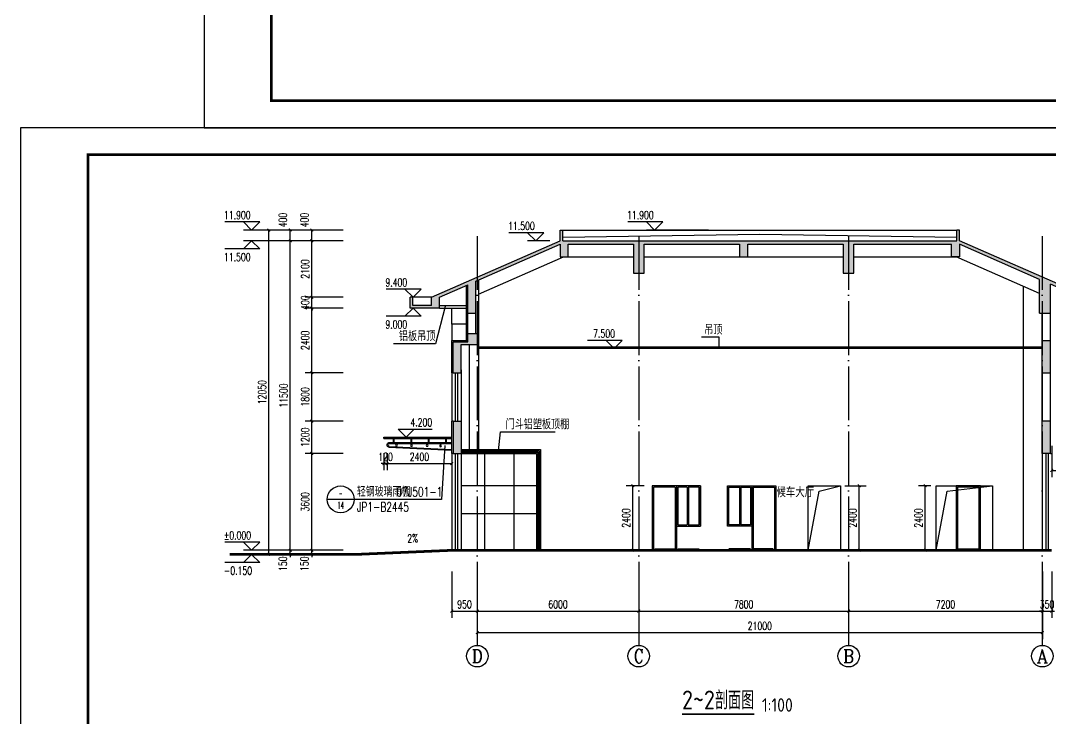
# Model space of a CAD drawing. Extents: x 63793 to 231107, y 20849 to 337643.
# Drawn here: x 124837 to 163110, y 102295 to 128221 of the extents above; entities that cross this region are included whole.
import ezdxf
from ezdxf.enums import TextEntityAlignment as Align

# ---------------------------------------------------------------- set-up
doc = ezdxf.new("R2010")
doc.units = 0
doc.header["$LTSCALE"] = 1000
doc.header["$MEASUREMENT"] = 0
doc.linetypes.add('DASH', pattern=[0.35, 0.25, -0.1])
doc.linetypes.add('DOTE', pattern=[2.42, 2, -0.2, 0.02, -0.2])
for name, color, linetype in [('A-ELEV-玻璃幕墙', 142, 'Continuous'), ('AXIS', 3, 'Continuous'), ('AXIS_TEXT', 7, 'Continuous'), ('DIM_ELEV', 3, 'Continuous'), ('DIM_IDEN', 3, 'Continuous'), ('DIM_LEAD', 3, 'Continuous'), ('DIM_SYMB', 3, 'Continuous'), ('DOTE', 1, 'DOTE'), ('PUB_DIM', 3, 'Continuous'), ('PUB_TEXT', 7, 'Continuous'), ('PUB_TITLE', 4, 'Continuous'), ('SURFACE', 6, 'Continuous'), ('WALL', 2, 'Continuous'), ('填充', 8, 'Continuous'), ('新块$0$WINDOW', 4, 'Continuous')]:
    doc.layers.add(name, color=color, linetype=linetype)
doc.styles.add('_HZTXT', font='txt.shx', dxfattribs={"width": 0.7, "bigfont": 'HZTXT.shx'})
doc.styles.add('_TCH_AXIS', font='COMPLEX', dxfattribs={"bigfont": 'GBCBIG'})
doc.styles.add('_TCH_DIM', font='SIMPLEX', dxfattribs={"bigfont": 'GBCBIG'})
doc.styles.add('_TCH_DIM_T3', font='SIMPLEX', dxfattribs={"width": 0.705882, "bigfont": 'GBCBIG'})
doc.styles.add('COMPLEX', font='COMPLEX')
doc.styles.get("Standard").update_dxf_attribs({"font": 'gbenor.shx', "bigfont": 'gbcbig.shx'})
doc.dimstyles.new('_TCH_ARCH&&100', dxfattribs={"dimtxt": 297.5, "dimasz": 100, "dimexe": 250, "dimexo": 300, "dimgap": 100, "dimtad": 1, "dimdec": 0, "dimzin": 0, "dimdsep": 46, "dimtxsty": '_TCH_DIM_T3', "dimblk": 'ARCHTICK', "dimcen": 0.09, "dimclrt": 7, "dimazin": 2, "dimtfac": 1, "dimtdec": 0, "dimtix": 1, "dimtmove": 2, "dimatfit": 3, "dimfxl": 0, "dimtolj": 1, "dimtzin": 0, "dimarcsym": 0})

# ---------------------------------------------------------------- blocks, each defined once
blk = doc.blocks.new('ddd')
at = {"layer": 'A-ELEV-玻璃幕墙'}
for p, q in [((219058, -84048), (216538, -84048)), ((219058, -84098), (216538, -84098)), ((216728, -84248), (216728, -84098)), ((216758, -84248), (216758, -84098)), ((217370, -84248), (217370, -84098)), ((217400, -84248), (217400, -84098)), ((218016, -84248), (218016, -84098)), ((218046, -84248), (218046, -84098)), ((218675, -84248), (218675, -84098)), ((218705, -84248), (218705, -84098)), ((219058, -84098), (219058, -84048)), ((218872, -84248), (216538, -84248)), ((218872, -84278), (216538, -84278)), ((218871, -84389), (216538, -84500)), ((218872, -84419), (216538, -84530))]:
    blk.add_line(p, q, dxfattribs=at)
for centre in [(216949, -84365), (217450, -84350), (218034, -84350), (218588, -84341)]:
    blk.add_circle(centre, 35, dxfattribs=at)
for radius in [58.4, 88.4]:
    blk.add_arc((218850, -84334), radius, 284.4298, 75.5702, dxfattribs=at)
blk = doc.blocks.new('_ArchTick')
at = {"color": 0, "linetype": 'ByBlock', "const_width": 0.4}
blk.add_lwpolyline([(-0.5, -0.5), (0.5, 0.5)], dxfattribs=at)
blk = doc.blocks.new('*D287')
at = {"layer": 'Defpoints', "color": 0, "transparency": 16777216}
for p in [(158456, 110940), (158965, 110940), (158965, 108540)]:
    blk.add_point(p, dxfattribs=at)
at = {"layer": 'PUB_DIM', "color": 0, "lineweight": -2, "transparency": 16777216}
for p, q in [((158665, 110940), (158206, 110940)), ((158456, 108540), (158456, 110940)), ((158665, 108540), (158206, 108540))]:
    blk.add_line(p, q, dxfattribs=at)
at = {"layer": 'PUB_DIM', "color": 0, "lineweight": -2, "transparency": 16777216, "xscale": 100, "yscale": 100, "zscale": 100}
for p, rotation in [((158456, 110940), 90), ((158456, 108540), 270)]:
    blk.add_blockref('_ArchTick', p, dxfattribs=dict(at, rotation=rotation))
at = {"layer": 'PUB_DIM', "color": 7, "transparency": 16777216, "insert": (158208, 109740), "char_height": 297.5, "attachment_point": 5, "rotation": 90, "style": '_TCH_DIM_T3'}
blk.add_mtext('\\A1;2400', dxfattribs=at)
blk = doc.blocks.new('*D288')
at = {"layer": 'Defpoints', "color": 0, "transparency": 16777216}
for p in [(155176, 110940), (156007, 110940), (155176, 108540)]:
    blk.add_point(p, dxfattribs=at)
at = {"layer": 'PUB_DIM', "color": 0, "lineweight": -2, "transparency": 16777216}
for p, q in [((155476, 110940), (156257, 110940)), ((156007, 108540), (156007, 110940)), ((155476, 108540), (156257, 108540))]:
    blk.add_line(p, q, dxfattribs=at)
at = {"layer": 'PUB_DIM', "color": 0, "lineweight": -2, "transparency": 16777216, "xscale": 100, "yscale": 100, "zscale": 100}
for p, rotation in [((156007, 110940), 90), ((156007, 108540), 270)]:
    blk.add_blockref('_ArchTick', p, dxfattribs=dict(at, rotation=rotation))
at = {"layer": 'PUB_DIM', "color": 7, "transparency": 16777216, "insert": (155758, 109740), "char_height": 297.5, "attachment_point": 5, "rotation": 90, "style": '_TCH_DIM_T3'}
blk.add_mtext('\\A1;2400', dxfattribs=at)
blk = doc.blocks.new('*D289')
at = {"layer": 'Defpoints', "color": 0, "transparency": 16777216}
for p in [(147591, 110940), (148310, 110940), (148310, 108540)]:
    blk.add_point(p, dxfattribs=at)
at = {"layer": 'PUB_DIM', "color": 0, "lineweight": -2, "transparency": 16777216}
for p, q in [((148010, 110940), (147341, 110940)), ((147591, 108540), (147591, 110940)), ((148010, 108540), (147341, 108540))]:
    blk.add_line(p, q, dxfattribs=at)
at = {"layer": 'PUB_DIM', "color": 0, "lineweight": -2, "transparency": 16777216, "xscale": 100, "yscale": 100, "zscale": 100}
for p, rotation in [((147591, 110940), 90), ((147591, 108540), 270)]:
    blk.add_blockref('_ArchTick', p, dxfattribs=dict(at, rotation=rotation))
at = {"layer": 'PUB_DIM', "color": 7, "transparency": 16777216, "insert": (147342, 109740), "char_height": 297.5, "attachment_point": 5, "rotation": 90, "style": '_TCH_DIM_T3'}
blk.add_mtext('\\A1;2400', dxfattribs=at)
blk = doc.blocks.new('*D603')
at = {"layer": 'Defpoints', "color": 0, "transparency": 16777216}
for p in [(138340, 112455), (138460, 112455), (138460, 111762)]:
    blk.add_point(p, dxfattribs=at)
at = {"layer": 'PUB_DIM', "color": 0, "lineweight": -2, "transparency": 16777216}
for p, q in [((138340, 112155), (138340, 111512)), ((138460, 112155), (138460, 111512)), ((138340, 111762), (138240, 111762)), ((138340, 111762), (138460, 111762)), ((138460, 111762), (138560, 111762))]:
    blk.add_line(p, q, dxfattribs=at)
at = {"layer": 'PUB_DIM', "color": 0, "lineweight": -2, "transparency": 16777216, "xscale": 100, "yscale": 100, "zscale": 100}
blk.add_blockref('_ArchTick', (138340, 111762), dxfattribs=at)
at = {"layer": 'PUB_DIM', "color": 0, "lineweight": -2, "transparency": 16777216, "xscale": 100, "yscale": 100, "zscale": 100, "rotation": 180}
blk.add_blockref('_ArchTick', (138460, 111762), dxfattribs=at)
at = {"layer": 'PUB_DIM', "color": 7, "transparency": 16777216, "insert": (138400, 112011), "char_height": 297.5, "attachment_point": 5, "style": '_TCH_DIM_T3'}
blk.add_mtext('\\A1;120', dxfattribs=at)
blk = doc.blocks.new('*D604')
at = {"layer": 'Defpoints', "color": 0, "transparency": 16777216}
for p in [(138460, 112455), (140860, 112455), (140860, 111762)]:
    blk.add_point(p, dxfattribs=at)
at = {"layer": 'PUB_DIM', "color": 0, "lineweight": -2, "transparency": 16777216}
for p, q in [((138460, 112155), (138460, 111512)), ((140860, 112155), (140860, 111512)), ((138460, 111762), (140860, 111762))]:
    blk.add_line(p, q, dxfattribs=at)
at = {"layer": 'PUB_DIM', "color": 0, "lineweight": -2, "transparency": 16777216, "xscale": 100, "yscale": 100, "zscale": 100, "rotation": 180}
blk.add_blockref('_ArchTick', (138460, 111762), dxfattribs=at)
at = {"layer": 'PUB_DIM', "color": 0, "lineweight": -2, "transparency": 16777216, "xscale": 100, "yscale": 100, "zscale": 100}
blk.add_blockref('_ArchTick', (140860, 111762), dxfattribs=at)
at = {"layer": 'PUB_DIM', "color": 7, "transparency": 16777216, "insert": (139660, 112011), "char_height": 297.5, "attachment_point": 5, "style": '_TCH_DIM_T3'}
blk.add_mtext('\\A1;2400', dxfattribs=at)
blk = doc.blocks.new('*D605')
at = {"layer": 'Defpoints', "color": 0, "transparency": 16777216}
for p in [(163160, 112720), (168560, 112720), (168560, 111509)]:
    blk.add_point(p, dxfattribs=at)
at = {"layer": 'PUB_DIM', "color": 0, "lineweight": -2, "transparency": 16777216}
for p, q in [((163160, 112420), (163160, 111259)), ((168560, 112420), (168560, 111259)), ((163160, 111509), (168560, 111509))]:
    blk.add_line(p, q, dxfattribs=at)
at = {"layer": 'PUB_DIM', "color": 0, "lineweight": -2, "transparency": 16777216, "xscale": 100, "yscale": 100, "zscale": 100, "rotation": 180}
blk.add_blockref('_ArchTick', (163160, 111509), dxfattribs=at)
at = {"layer": 'PUB_DIM', "color": 0, "lineweight": -2, "transparency": 16777216, "xscale": 100, "yscale": 100, "zscale": 100}
blk.add_blockref('_ArchTick', (168560, 111509), dxfattribs=at)
at = {"layer": 'PUB_DIM', "color": 7, "transparency": 16777216, "insert": (165860, 111758), "char_height": 297.5, "attachment_point": 5, "style": '_TCH_DIM_T3'}
blk.add_mtext('\\A1;5400', dxfattribs=at)
blk = doc.blocks.new('*D825')
at = {"layer": 'Defpoints', "color": 0, "transparency": 16777216}
for p in [(135660, 108540), (137131, 108540), (137131, 108390)]:
    blk.add_point(p, dxfattribs=at)
at = {"layer": 'PUB_DIM', "color": 0, "lineweight": -2, "transparency": 16777216}
for p, q in [((136831, 108540), (135410, 108540)), ((136831, 108390), (135410, 108390)), ((135660, 108540), (135660, 108640)), ((135660, 108390), (135660, 108540)), ((135660, 108390), (135660, 108290))]:
    blk.add_line(p, q, dxfattribs=at)
at = {"layer": 'PUB_DIM', "color": 0, "lineweight": -2, "transparency": 16777216, "xscale": 100, "yscale": 100, "zscale": 100}
for p, rotation in [((135660, 108540), 270), ((135660, 108390), 90)]:
    blk.add_blockref('_ArchTick', p, dxfattribs=dict(at, rotation=rotation))
at = {"layer": 'PUB_DIM', "color": 7, "transparency": 16777216, "insert": (135385, 108040), "char_height": 297.5, "attachment_point": 5, "rotation": 90, "style": '_TCH_DIM_T3'}
blk.add_mtext('\\A1;150', dxfattribs=at)
blk = doc.blocks.new('*D826')
at = {"layer": 'Defpoints', "color": 0, "transparency": 16777216}
for p in [(135660, 112140), (137131, 112140), (137131, 108540)]:
    blk.add_point(p, dxfattribs=at)
at = {"layer": 'PUB_DIM', "color": 0, "lineweight": -2, "transparency": 16777216}
for p, q in [((136831, 112140), (135410, 112140)), ((135660, 108540), (135660, 112140)), ((136831, 108540), (135410, 108540))]:
    blk.add_line(p, q, dxfattribs=at)
at = {"layer": 'PUB_DIM', "color": 0, "lineweight": -2, "transparency": 16777216, "xscale": 100, "yscale": 100, "zscale": 100}
for p, rotation in [((135660, 112140), 90), ((135660, 108540), 270)]:
    blk.add_blockref('_ArchTick', p, dxfattribs=dict(at, rotation=rotation))
at = {"layer": 'PUB_DIM', "color": 7, "transparency": 16777216, "insert": (135412, 110340), "char_height": 297.5, "attachment_point": 5, "rotation": 90, "style": '_TCH_DIM_T3'}
blk.add_mtext('\\A1;3600', dxfattribs=at)
blk = doc.blocks.new('*D827')
at = {"layer": 'Defpoints', "color": 0, "transparency": 16777216}
for p in [(135660, 113340), (137131, 113340), (137131, 112140)]:
    blk.add_point(p, dxfattribs=at)
at = {"layer": 'PUB_DIM', "color": 0, "lineweight": -2, "transparency": 16777216}
for p, q in [((136831, 113340), (135410, 113340)), ((135660, 112140), (135660, 113340)), ((136831, 112140), (135410, 112140))]:
    blk.add_line(p, q, dxfattribs=at)
at = {"layer": 'PUB_DIM', "color": 0, "lineweight": -2, "transparency": 16777216, "xscale": 100, "yscale": 100, "zscale": 100}
for p, rotation in [((135660, 113340), 90), ((135660, 112140), 270)]:
    blk.add_blockref('_ArchTick', p, dxfattribs=dict(at, rotation=rotation))
at = {"layer": 'PUB_DIM', "color": 7, "transparency": 16777216, "insert": (135412, 112740), "char_height": 297.5, "attachment_point": 5, "rotation": 90, "style": '_TCH_DIM_T3'}
blk.add_mtext('\\A1;1200', dxfattribs=at)
blk = doc.blocks.new('*D828')
at = {"layer": 'Defpoints', "color": 0, "transparency": 16777216}
for p in [(135660, 115140), (137131, 115140), (137131, 113340)]:
    blk.add_point(p, dxfattribs=at)
at = {"layer": 'PUB_DIM', "color": 0, "lineweight": -2, "transparency": 16777216}
for p, q in [((136831, 115140), (135410, 115140)), ((135660, 113340), (135660, 115140)), ((136831, 113340), (135410, 113340))]:
    blk.add_line(p, q, dxfattribs=at)
at = {"layer": 'PUB_DIM', "color": 0, "lineweight": -2, "transparency": 16777216, "xscale": 100, "yscale": 100, "zscale": 100}
for p, rotation in [((135660, 115140), 90), ((135660, 113340), 270)]:
    blk.add_blockref('_ArchTick', p, dxfattribs=dict(at, rotation=rotation))
at = {"layer": 'PUB_DIM', "color": 7, "transparency": 16777216, "insert": (135412, 114240), "char_height": 297.5, "attachment_point": 5, "rotation": 90, "style": '_TCH_DIM_T3'}
blk.add_mtext('\\A1;1800', dxfattribs=at)
blk = doc.blocks.new('*D829')
at = {"layer": 'Defpoints', "color": 0, "transparency": 16777216}
for p in [(135660, 117540), (137131, 117540), (137131, 115140)]:
    blk.add_point(p, dxfattribs=at)
at = {"layer": 'PUB_DIM', "color": 0, "lineweight": -2, "transparency": 16777216}
for p, q in [((136831, 117540), (135410, 117540)), ((135660, 115140), (135660, 117540)), ((136831, 115140), (135410, 115140))]:
    blk.add_line(p, q, dxfattribs=at)
at = {"layer": 'PUB_DIM', "color": 0, "lineweight": -2, "transparency": 16777216, "xscale": 100, "yscale": 100, "zscale": 100}
for p, rotation in [((135660, 117540), 90), ((135660, 115140), 270)]:
    blk.add_blockref('_ArchTick', p, dxfattribs=dict(at, rotation=rotation))
at = {"layer": 'PUB_DIM', "color": 7, "transparency": 16777216, "insert": (135412, 116340), "char_height": 297.5, "attachment_point": 5, "rotation": 90, "style": '_TCH_DIM_T3'}
blk.add_mtext('\\A1;2400', dxfattribs=at)
blk = doc.blocks.new('*D830')
at = {"layer": 'Defpoints', "color": 0, "transparency": 16777216}
for p in [(135660, 117940), (137131, 117940), (137131, 117540)]:
    blk.add_point(p, dxfattribs=at)
at = {"layer": 'PUB_DIM', "color": 0, "lineweight": -2, "transparency": 16777216}
for p, q in [((136831, 117940), (135410, 117940)), ((135660, 117940), (135660, 118040)), ((135660, 117540), (135660, 117940)), ((136831, 117540), (135410, 117540)), ((135660, 117540), (135660, 117440))]:
    blk.add_line(p, q, dxfattribs=at)
at = {"layer": 'PUB_DIM', "color": 0, "lineweight": -2, "transparency": 16777216, "xscale": 100, "yscale": 100, "zscale": 100}
for p, rotation in [((135660, 117940), 270), ((135660, 117540), 90)]:
    blk.add_blockref('_ArchTick', p, dxfattribs=dict(at, rotation=rotation))
at = {"layer": 'PUB_DIM', "color": 7, "transparency": 16777216, "insert": (135412, 117740), "char_height": 297.5, "attachment_point": 5, "rotation": 90, "style": '_TCH_DIM_T3'}
blk.add_mtext('\\A1;400', dxfattribs=at)
blk = doc.blocks.new('*D831')
at = {"layer": 'Defpoints', "color": 0, "transparency": 16777216}
for p in [(135660, 120040), (137131, 120040), (137131, 117940)]:
    blk.add_point(p, dxfattribs=at)
at = {"layer": 'PUB_DIM', "color": 0, "lineweight": -2, "transparency": 16777216}
for p, q in [((136831, 120040), (135410, 120040)), ((135660, 117940), (135660, 120040)), ((136831, 117940), (135410, 117940))]:
    blk.add_line(p, q, dxfattribs=at)
at = {"layer": 'PUB_DIM', "color": 0, "lineweight": -2, "transparency": 16777216, "xscale": 100, "yscale": 100, "zscale": 100}
for p, rotation in [((135660, 120040), 90), ((135660, 117940), 270)]:
    blk.add_blockref('_ArchTick', p, dxfattribs=dict(at, rotation=rotation))
at = {"layer": 'PUB_DIM', "color": 7, "transparency": 16777216, "insert": (135412, 118990), "char_height": 297.5, "attachment_point": 5, "rotation": 90, "style": '_TCH_DIM_T3'}
blk.add_mtext('\\A1;2100', dxfattribs=at)
blk = doc.blocks.new('*D832')
at = {"layer": 'Defpoints', "color": 0, "transparency": 16777216}
for p in [(135660, 120440), (137131, 120440), (137131, 120040)]:
    blk.add_point(p, dxfattribs=at)
at = {"layer": 'PUB_DIM', "color": 0, "lineweight": -2, "transparency": 16777216}
for p, q in [((136831, 120440), (135410, 120440)), ((135660, 120040), (135660, 120440)), ((136831, 120040), (135410, 120040))]:
    blk.add_line(p, q, dxfattribs=at)
at = {"layer": 'PUB_DIM', "color": 0, "lineweight": -2, "transparency": 16777216, "xscale": 100, "yscale": 100, "zscale": 100}
for p, rotation in [((135660, 120440), 90), ((135660, 120040), 270)]:
    blk.add_blockref('_ArchTick', p, dxfattribs=dict(at, rotation=rotation))
at = {"layer": 'PUB_DIM', "color": 7, "transparency": 16777216, "insert": (135385, 120810), "char_height": 297.5, "attachment_point": 5, "rotation": 90, "style": '_TCH_DIM_T3'}
blk.add_mtext('\\A1;400', dxfattribs=at)
blk = doc.blocks.new('*D833')
at = {"layer": 'AXIS', "color": 0, "lineweight": -2, "transparency": 16777216}
for p, q in [((135787, 120440), (133810, 120440)), ((134060, 108390), (134060, 120440)), ((135787, 108390), (133810, 108390))]:
    blk.add_line(p, q, dxfattribs=at)
at = {"layer": 'Defpoints', "color": 0, "transparency": 16777216}
for p in [(134060, 120440), (136087, 120440), (136087, 108390)]:
    blk.add_point(p, dxfattribs=at)
at = {"layer": 'AXIS', "color": 0, "lineweight": -2, "transparency": 16777216, "xscale": 100, "yscale": 100, "zscale": 100}
for p, rotation in [((134060, 120440), 90), ((134060, 108390), 270)]:
    blk.add_blockref('_ArchTick', p, dxfattribs=dict(at, rotation=rotation))
at = {"layer": 'AXIS', "color": 7, "transparency": 16777216, "insert": (133812, 114415), "char_height": 297.5, "attachment_point": 5, "rotation": 90, "style": '_TCH_DIM_T3'}
blk.add_mtext('\\A1;12050', dxfattribs=at)
blk = doc.blocks.new('*D834')
at = {"layer": 'AXIS', "color": 0, "lineweight": -2, "transparency": 16777216}
for p, q in [((135802, 108540), (134610, 108540)), ((135802, 108390), (134610, 108390)), ((134860, 108540), (134860, 108640)), ((134860, 108390), (134860, 108540)), ((134860, 108390), (134860, 108290))]:
    blk.add_line(p, q, dxfattribs=at)
at = {"layer": 'Defpoints', "color": 0, "transparency": 16777216}
for p in [(134860, 108540), (136102, 108540), (136102, 108390)]:
    blk.add_point(p, dxfattribs=at)
at = {"layer": 'AXIS', "color": 0, "lineweight": -2, "transparency": 16777216, "xscale": 100, "yscale": 100, "zscale": 100}
for p, rotation in [((134860, 108540), 270), ((134860, 108390), 90)]:
    blk.add_blockref('_ArchTick', p, dxfattribs=dict(at, rotation=rotation))
at = {"layer": 'AXIS', "color": 7, "transparency": 16777216, "insert": (134585, 108040), "char_height": 297.5, "attachment_point": 5, "rotation": 90, "style": '_TCH_DIM_T3'}
blk.add_mtext('\\A1;150', dxfattribs=at)
blk = doc.blocks.new('*D835')
at = {"layer": 'AXIS', "color": 0, "lineweight": -2, "transparency": 16777216}
for p, q in [((135802, 120040), (134610, 120040)), ((134860, 108540), (134860, 120040)), ((135802, 108540), (134610, 108540))]:
    blk.add_line(p, q, dxfattribs=at)
at = {"layer": 'Defpoints', "color": 0, "transparency": 16777216}
for p in [(134860, 120040), (136102, 120040), (136102, 108540)]:
    blk.add_point(p, dxfattribs=at)
at = {"layer": 'AXIS', "color": 0, "lineweight": -2, "transparency": 16777216, "xscale": 100, "yscale": 100, "zscale": 100}
for p, rotation in [((134860, 120040), 90), ((134860, 108540), 270)]:
    blk.add_blockref('_ArchTick', p, dxfattribs=dict(at, rotation=rotation))
at = {"layer": 'AXIS', "color": 7, "transparency": 16777216, "insert": (134612, 114290), "char_height": 297.5, "attachment_point": 5, "rotation": 90, "style": '_TCH_DIM_T3'}
blk.add_mtext('\\A1;11500', dxfattribs=at)
blk = doc.blocks.new('*D836')
at = {"layer": 'AXIS', "color": 0, "lineweight": -2, "transparency": 16777216}
for p, q in [((135802, 120440), (134610, 120440)), ((134860, 120040), (134860, 120440)), ((135802, 120040), (134610, 120040))]:
    blk.add_line(p, q, dxfattribs=at)
at = {"layer": 'Defpoints', "color": 0, "transparency": 16777216}
for p in [(134860, 120440), (136102, 120440), (136102, 120040)]:
    blk.add_point(p, dxfattribs=at)
at = {"layer": 'AXIS', "color": 0, "lineweight": -2, "transparency": 16777216, "xscale": 100, "yscale": 100, "zscale": 100}
for p, rotation in [((134860, 120440), 90), ((134860, 120040), 270)]:
    blk.add_blockref('_ArchTick', p, dxfattribs=dict(at, rotation=rotation))
at = {"layer": 'AXIS', "color": 7, "transparency": 16777216, "insert": (134585, 120810), "char_height": 297.5, "attachment_point": 5, "rotation": 90, "style": '_TCH_DIM_T3'}
blk.add_mtext('\\A1;400', dxfattribs=at)
blk = doc.blocks.new('*D837')
at = {"layer": 'AXIS', "color": 0, "lineweight": -2, "transparency": 16777216}
for p, q in [((162810, 107754), (162810, 106033)), ((163160, 107754), (163160, 106033)), ((162810, 106283), (162710, 106283)), ((162810, 106283), (163160, 106283)), ((163160, 106283), (163260, 106283))]:
    blk.add_line(p, q, dxfattribs=at)
at = {"layer": 'Defpoints', "color": 0, "transparency": 16777216}
for p in [(162810, 108054), (163160, 108054), (163160, 106283)]:
    blk.add_point(p, dxfattribs=at)
at = {"layer": 'AXIS', "color": 0, "lineweight": -2, "transparency": 16777216, "xscale": 100, "yscale": 100, "zscale": 100}
blk.add_blockref('_ArchTick', (162810, 106283), dxfattribs=at)
at = {"layer": 'AXIS', "color": 0, "lineweight": -2, "transparency": 16777216, "xscale": 100, "yscale": 100, "zscale": 100, "rotation": 180}
blk.add_blockref('_ArchTick', (163160, 106283), dxfattribs=at)
at = {"layer": 'AXIS', "color": 7, "transparency": 16777216, "insert": (162985, 106532), "char_height": 297.5, "attachment_point": 5, "style": '_TCH_DIM_T3'}
blk.add_mtext('\\A1;350', dxfattribs=at)
blk = doc.blocks.new('*D838')
at = {"layer": 'AXIS', "color": 0, "lineweight": -2, "transparency": 16777216}
for p, q in [((155610, 107754), (155610, 106033)), ((162810, 107754), (162810, 106033)), ((155610, 106283), (162810, 106283))]:
    blk.add_line(p, q, dxfattribs=at)
at = {"layer": 'Defpoints', "color": 0, "transparency": 16777216}
for p in [(155610, 108054), (162810, 108054), (162810, 106283)]:
    blk.add_point(p, dxfattribs=at)
at = {"layer": 'AXIS', "color": 0, "lineweight": -2, "transparency": 16777216, "xscale": 100, "yscale": 100, "zscale": 100, "rotation": 180}
blk.add_blockref('_ArchTick', (155610, 106283), dxfattribs=at)
at = {"layer": 'AXIS', "color": 0, "lineweight": -2, "transparency": 16777216, "xscale": 100, "yscale": 100, "zscale": 100}
blk.add_blockref('_ArchTick', (162810, 106283), dxfattribs=at)
at = {"layer": 'AXIS', "color": 7, "transparency": 16777216, "insert": (159210, 106532), "char_height": 297.5, "attachment_point": 5, "style": '_TCH_DIM_T3'}
blk.add_mtext('\\A1;7200', dxfattribs=at)
blk = doc.blocks.new('*D839')
at = {"layer": 'AXIS', "color": 0, "lineweight": -2, "transparency": 16777216}
for p, q in [((147810, 107754), (147810, 106033)), ((155610, 107754), (155610, 106033)), ((147810, 106283), (155610, 106283))]:
    blk.add_line(p, q, dxfattribs=at)
at = {"layer": 'Defpoints', "color": 0, "transparency": 16777216}
for p in [(147810, 108054), (155610, 108054), (155610, 106283)]:
    blk.add_point(p, dxfattribs=at)
at = {"layer": 'AXIS', "color": 0, "lineweight": -2, "transparency": 16777216, "xscale": 100, "yscale": 100, "zscale": 100, "rotation": 180}
blk.add_blockref('_ArchTick', (147810, 106283), dxfattribs=at)
at = {"layer": 'AXIS', "color": 0, "lineweight": -2, "transparency": 16777216, "xscale": 100, "yscale": 100, "zscale": 100}
blk.add_blockref('_ArchTick', (155610, 106283), dxfattribs=at)
at = {"layer": 'AXIS', "color": 7, "transparency": 16777216, "insert": (151710, 106532), "char_height": 297.5, "attachment_point": 5, "style": '_TCH_DIM_T3'}
blk.add_mtext('\\A1;7800', dxfattribs=at)
blk = doc.blocks.new('*D840')
at = {"layer": 'AXIS', "color": 0, "lineweight": -2, "transparency": 16777216}
for p, q in [((141810, 107754), (141810, 106033)), ((147810, 107754), (147810, 106033)), ((141810, 106283), (147810, 106283))]:
    blk.add_line(p, q, dxfattribs=at)
at = {"layer": 'Defpoints', "color": 0, "transparency": 16777216}
for p in [(141810, 108054), (147810, 108054), (147810, 106283)]:
    blk.add_point(p, dxfattribs=at)
at = {"layer": 'AXIS', "color": 0, "lineweight": -2, "transparency": 16777216, "xscale": 100, "yscale": 100, "zscale": 100, "rotation": 180}
blk.add_blockref('_ArchTick', (141810, 106283), dxfattribs=at)
at = {"layer": 'AXIS', "color": 0, "lineweight": -2, "transparency": 16777216, "xscale": 100, "yscale": 100, "zscale": 100}
blk.add_blockref('_ArchTick', (147810, 106283), dxfattribs=at)
at = {"layer": 'AXIS', "color": 7, "transparency": 16777216, "insert": (144810, 106532), "char_height": 297.5, "attachment_point": 5, "style": '_TCH_DIM_T3'}
blk.add_mtext('\\A1;6000', dxfattribs=at)
blk = doc.blocks.new('*D841')
at = {"layer": 'AXIS', "color": 0, "lineweight": -2, "transparency": 16777216}
for p, q in [((140860, 107754), (140860, 106033)), ((141810, 107754), (141810, 106033)), ((140860, 106283), (141810, 106283))]:
    blk.add_line(p, q, dxfattribs=at)
at = {"layer": 'Defpoints', "color": 0, "transparency": 16777216}
for p in [(140860, 108054), (141810, 108054), (141810, 106283)]:
    blk.add_point(p, dxfattribs=at)
at = {"layer": 'AXIS', "color": 0, "lineweight": -2, "transparency": 16777216, "xscale": 100, "yscale": 100, "zscale": 100, "rotation": 180}
blk.add_blockref('_ArchTick', (140860, 106283), dxfattribs=at)
at = {"layer": 'AXIS', "color": 0, "lineweight": -2, "transparency": 16777216, "xscale": 100, "yscale": 100, "zscale": 100}
blk.add_blockref('_ArchTick', (141810, 106283), dxfattribs=at)
at = {"layer": 'AXIS', "color": 7, "transparency": 16777216, "insert": (141335, 106532), "char_height": 297.5, "attachment_point": 5, "style": '_TCH_DIM_T3'}
blk.add_mtext('\\A1;950', dxfattribs=at)
blk = doc.blocks.new('*D842')
at = {"layer": 'AXIS', "color": 0, "lineweight": -2, "transparency": 16777216}
for p, q in [((141810, 107754), (141810, 105233)), ((162810, 107754), (162810, 105233)), ((141810, 105483), (162810, 105483))]:
    blk.add_line(p, q, dxfattribs=at)
at = {"layer": 'Defpoints', "color": 0, "transparency": 16777216}
for p in [(141810, 108054), (162810, 108054), (162810, 105483)]:
    blk.add_point(p, dxfattribs=at)
at = {"layer": 'AXIS', "color": 0, "lineweight": -2, "transparency": 16777216, "xscale": 100, "yscale": 100, "zscale": 100, "rotation": 180}
blk.add_blockref('_ArchTick', (141810, 105483), dxfattribs=at)
at = {"layer": 'AXIS', "color": 0, "lineweight": -2, "transparency": 16777216, "xscale": 100, "yscale": 100, "zscale": 100}
blk.add_blockref('_ArchTick', (162810, 105483), dxfattribs=at)
at = {"layer": 'AXIS', "color": 7, "transparency": 16777216, "insert": (152310, 105732), "char_height": 297.5, "attachment_point": 5, "style": '_TCH_DIM_T3'}
blk.add_mtext('\\A1;21000', dxfattribs=at)
blk = doc.blocks.new('_AXISO')
blk.add_circle((0, 0), 0.5)
at = {"layer": 'AXIS_TEXT', "style": 'COMPLEX', "width": 1.041667}
blk.add_attdef('A', text='', height=0.56, dxfattribs=at).set_placement((-0.25, -0.28), (0.25, -0.28), align=Align.FIT)

msp = doc.modelspace()

# ---------------------------------------------------------------- hatches: boundary and pattern name
at = {"layer": '填充'}
h = msp.add_hatch(color=256, dxfattribs=at)
h.paths.add_polyline_path([(163109.9, 116340.2), (162809.9, 116340.2), (162809.9, 115140.2), (163109.9, 115140.2)])
h.paths.add_polyline_path([(148009.9, 119920.2), (151382.8, 119920.2), (151382.8, 120040.2), (144984.9, 120040.2), (144984.9, 120440.2), (144884.9, 120440.2), (144884.9, 120040.2), (140109.9, 117940.2), (140109.9, 117640.2), (139409.9, 117640.2), (139409.9, 117940.2), (139309.9, 117940.2), (139309.9, 117540.2), (140409.9, 117540.2), (140409.9, 117941.1), (141459.9, 118402.8), (141459.9, 117333.9), (141759.9, 117333.9), (141759.9, 118534.8), (144884.9, 119909.1), (144884.9, 119440.2), (145184.9, 119440.2), (145184.9, 119920.2), (147609.9, 119920.2), (147609.9, 118840.2), (148009.9, 118840.2)])
h.paths.add_polyline_path([(155809.9, 119920.2), (159434.9, 119920.2), (159434.9, 119440.2), (159734.9, 119440.2), (159734.9, 119909.1), (162709.9, 118600.8), (162709.9, 117355.9), (163109.9, 117355.9), (163109.9, 118424.8), (164209.9, 117941.1), (164209.9, 117540.2), (165309.9, 117540.2), (165309.9, 117940.2), (165209.9, 117940.2), (165209.9, 117640.2), (164509.9, 117640.2), (164509.9, 117940.2), (159734.9, 120040.2), (159734.9, 120440.2), (159634.9, 120440.2), (159634.9, 120040.2), (151382.8, 120040.2), (151382.8, 119920.2), (151559.9, 119920.2), (151559.9, 119440.2), (151859.9, 119440.2), (151859.9, 119920.2), (155409.9, 119920.2), (155409.9, 118840.2), (155809.9, 118840.2)])
h.paths.add_polyline_path([(163109.9, 113340.2), (162809.9, 113340.2), (162809.9, 112290.2), (163109.9, 112290.2)])
h.paths.add_polyline_path([(141209.9, 113340.2), (140909.9, 113340.2), (140909.9, 112340.2), (141209.9, 112340.2)])
h.paths.add_polyline_path([(141209.9, 115890.2), (140909.9, 115890.2), (140909.9, 115140.2), (141209.9, 115140.2)])
h.paths.add_polyline_path([(141509.9, 116590.2), (141459.9, 116590.2), (141459.9, 116290.2), (141509.9, 116290.2)], flags=17)
h.paths.add_polyline_path([(141859.9, 116590.2), (141809.9, 116590.2), (141809.9, 116190.2), (141859.9, 116190.2)])
h.paths.add_polyline_path([(141809.9, 116590.2), (141509.9, 116590.2), (141509.9, 116290.2), (140909.9, 116290.2), (140909.9, 115890.2), (141209.9, 115890.2), (141209.9, 116190.2), (141809.9, 116190.2)])
h.paths.add_polyline_path([(141209.9, 112340.2), (140909.9, 112340.2), (140909.9, 112140.2), (141209.9, 112140.2), (141209.9, 112140.2)])
h.paths.add_polyline_path([(163109.9, 112290.2), (162809.9, 112290.2), (162809.9, 112140.2), (163109.9, 112140.2)])

# ---------------------------------------------------------------- linework, layer by layer
for p, q in [((144984.9, 120440.2), (159634.9, 120440.2)), ((141859.9, 118054.4), (145011, 119440.2)), ((144984.9, 119440.2), (147609.9, 119440.2)), ((148009.9, 119440.2), (151559.9, 119440.2)), ((151859.9, 119440.2), (155409.9, 119440.2)), ((155809.9, 119440.2), (159634.9, 119440.2)), ((162709.9, 118076.4), (159608.8, 119440.2)), ((141859.9, 118578.8), (141859.9, 112290.2)), ((162109.9, 108540.2), (162109.9, 118340.3)), ((140109.9, 117940.2), (139409.9, 117940.2)), ((140409.9, 117640.2), (141409.9, 117640.2)), ((140409.9, 117540.2), (141409.9, 117540.2)), ((141509.9, 116190.2), (141509.9, 112290.2))]:
    msp.add_line(p, q)
at = {"color": 42}
for p, q in [((162809.9, 116090.2), (141859.9, 116090.2)), ((162809.9, 116040.2), (141859.9, 116040.2))]:
    msp.add_line(p, q, dxfattribs=at)
for points in [[(144984.9, 120170.4), (152309.9, 120286.3), (159634.9, 120170.4)], [(140859.9, 116940.2), (140859.9, 117540.2)], [(141409.9, 116940.2), (140859.9, 116940.2), (140859.9, 116340.2)], [(154109.9, 108540.2), (154521.1, 110736.5), (155309.9, 110940.2)], [(158859.9, 108540.2), (159271.1, 110736.5), (160959.9, 110940.2)]]:
    msp.add_lwpolyline(points)
for points in [[(154109.9, 110940.2), (155309.9, 110940.2), (155309.9, 108540.2), (154109.9, 108540.2)], [(158859.9, 110940.2), (160959.9, 110940.2), (160959.9, 108540.2), (158859.9, 108540.2)]]:
    msp.add_lwpolyline(points, close=True)
at = {"const_width": 100}
for points in [[(140859.9, 108540.2), (137356.6, 108390.2), (132607.8, 108390.2)], [(163159.9, 108540.2), (140859.9, 108540.2)]]:
    msp.add_lwpolyline(points, dxfattribs=at)
at = {"layer": 'AXIS'}
for p, q in [((141809.9, 107754), (141809.9, 105008.2)), ((147809.9, 107754), (147809.9, 105008.2)), ((155609.9, 107754), (155609.9, 105008.2)), ((162809.9, 107754), (162809.9, 105008.2))]:
    msp.add_line(p, q, dxfattribs=at)
at = {"layer": 'DIM_ELEV'}
for p, q in [((133722.4, 120740.2), (132426.3, 120740.2)), ((133422.4, 120440.2), (133122.4, 120740.2)), ((133422.4, 120440.2), (133722.4, 120740.2)), ((148701.6, 120740.2), (147405.5, 120740.2)), ((148401.6, 120440.2), (148101.6, 120740.2)), ((148401.6, 120440.2), (148701.6, 120740.2)), ((135420, 120440.2), (133122.4, 120440.2)), ((144282.3, 120340.2), (142986.2, 120340.2)), ((143982.3, 120040.2), (143682.3, 120340.2)), ((143982.3, 120040.2), (144282.3, 120340.2)), ((150399.3, 120440.2), (148101.6, 120440.2)), ((133422.4, 120040.2), (133122.4, 119740.2)), ((135420, 120040.2), (133122.4, 120040.2)), ((133422.4, 120040.2), (133722.4, 119740.2)), ((144511.7, 120040.2), (143682.3, 120040.2)), ((133722.4, 119740.2), (132426.3, 119740.2)), ((139721.3, 118240.2), (138425.2, 118240.2)), ((139421.3, 117940.2), (139121.3, 118240.2)), ((139421.3, 117940.2), (139721.3, 118240.2)), ((139421.3, 117540.2), (139121.3, 117240.2)), ((139421.3, 117540.2), (139721.3, 117240.2)), ((139721.3, 117240.2), (138425.2, 117240.2)), ((147199.4, 116340.2), (145903.3, 116340.2)), ((146899.4, 116040.2), (146599.4, 116340.2)), ((146899.4, 116040.2), (147199.4, 116340.2)), ((139168, 112740.2), (138868, 113040.2)), ((138868, 113040.2), (140134, 113040.2)), ((139168, 112740.2), (139468, 113040.2)), ((133722.4, 108840.2), (132426.3, 108840.2)), ((133422.4, 108540.2), (133122.4, 108840.2)), ((133422.4, 108540.2), (133722.4, 108840.2)), ((135420, 108540.2), (133122.4, 108540.2)), ((133422.4, 108390.2), (133122.4, 108090.2)), ((135420, 108390.2), (133122.4, 108390.2)), ((133422.4, 108390.2), (133722.4, 108090.2)), ((133722.4, 108090.2), (132426.3, 108090.2))]:
    msp.add_line(p, q, dxfattribs=at)
at = {"layer": 'DIM_IDEN'}
for p, q in [((140599.7, 112434), (140476.4, 110431.5)), ((137232.6, 110431.5), (136232.6, 110431.5)), ((140476.4, 110431.5), (137232.6, 110431.5))]:
    msp.add_line(p, q, dxfattribs=at)
for centre, radius in [((140599.7, 112434), 0), ((136732.6, 110431.5), 500)]:
    msp.add_circle(centre, radius, dxfattribs=at)
at = {"layer": 'DIM_LEAD'}
for p, q in [((140621.8, 117604), (140261.4, 116210.1)), ((150804, 116453.6), (150143.9, 116453.6)), ((150804, 116066), (150804, 116453.6)), ((150804, 116453.6), (150804, 116453.6)), ((140261.4, 116210.1), (138692.9, 116210.1)), ((140261.4, 116210.1), (140261.4, 116210.1)), ((142604, 112240.2), (142678.2, 112936)), ((142678.2, 112936), (142678.2, 112936)), ((142678.2, 112936), (144701.7, 112936))]:
    msp.add_line(p, q, dxfattribs=at)
at = {"layer": 'DIM_SYMB'}
msp.add_lwpolyline([(139911.1, 108754.8, 0, 0, 0), (139209.3, 108722.2, 80, 0, 0), (138909.6, 108708.3, 0, 0, 0)], format="xyseb", dxfattribs=at)
at = {"layer": 'DIM_SYMB', "const_width": 70}
msp.add_lwpolyline([(149418.7, 102453.5), (152109.2, 102453.5)], dxfattribs=at)
at = {"layer": 'DOTE', "linetype": 'DOTE'}
for p, q in [((141809.9, 120214.1), (141809.9, 106569.1)), ((147809.9, 120214.1), (147809.9, 106569.1)), ((155609.9, 120214.1), (155609.9, 106569.1)), ((162809.9, 120214.1), (162809.9, 106569.1))]:
    msp.add_line(p, q, dxfattribs=at)
at = {"layer": 'PUB_TITLE'}
for points in [[(131661.1, 124242.4), (220861.1, 124242.4), (220861.1, 166242.4), (131661.1, 166242.4)], [(124837.4, 82242.4), (214037.4, 82242.4), (214037.4, 124242.4), (124837.4, 124242.4)]]:
    msp.add_lwpolyline(points, close=True, dxfattribs=at)
at = {"layer": 'PUB_TITLE', "const_width": 100}
for points in [[(134161.1, 125242.4), (219861.1, 125242.4), (219861.1, 165242.4), (134161.1, 165242.4)], [(127337.4, 83242.4), (213037.4, 83242.4), (213037.4, 123242.4), (127337.4, 123242.4)]]:
    msp.add_lwpolyline(points, close=True, dxfattribs=at)
at = {"layer": 'SURFACE'}
for p, q in [((141409.9, 116340.2), (141409.9, 118380.9)), ((140859.9, 115140.2), (140859.9, 116340.2)), ((140859.9, 116340.2), (141459.9, 116340.2)), ((140909.9, 115140.2), (140859.9, 115140.2)), ((140859.9, 112140.2), (140859.9, 113340.2)), ((140909.9, 113340.2), (140859.9, 113340.2)), ((140909.9, 112140.2), (140859.9, 112140.2)), ((163109.9, 112140.2), (163159.9, 112140.2))]:
    msp.add_line(p, q, dxfattribs=at)
at = {"layer": 'WALL'}
for p, q in [((144884.9, 120040.2), (144884.9, 120440.2)), ((144884.9, 120440.2), (144984.9, 120440.2)), ((144984.9, 120040.2), (144984.9, 120440.2)), ((159634.9, 120040.2), (159634.9, 120440.2)), ((159734.9, 120440.2), (159634.9, 120440.2)), ((159734.9, 120040.2), (159734.9, 120440.2)), ((140109.9, 117940.2), (144884.9, 120040.2)), ((141759.9, 118534.8), (144884.9, 119909.1)), ((144884.9, 119909.1), (144884.9, 119440.2)), ((144984.9, 120040.2), (159634.9, 120040.2)), ((145184.9, 119920.2), (147609.9, 119920.2)), ((145184.9, 119440.2), (145184.9, 119920.2)), ((147609.9, 119920.2), (147609.9, 118840.2)), ((148009.9, 119920.2), (151559.9, 119920.2)), ((148009.9, 118840.2), (148009.9, 119920.2)), ((151859.9, 119920.2), (155409.9, 119920.2)), ((155409.9, 119920.2), (155409.9, 118840.2)), ((155809.9, 119920.2), (159434.9, 119920.2)), ((155809.9, 118840.2), (155809.9, 119920.2)), ((159434.9, 119440.2), (159434.9, 119920.2)), ((164509.9, 117940.2), (159734.9, 120040.2)), ((162709.9, 118600.8), (159734.9, 119909.1)), ((159734.9, 119909.1), (159734.9, 119440.2)), ((144884.9, 119440.2), (145184.9, 119440.2)), ((159734.9, 119440.2), (159434.9, 119440.2)), ((147609.9, 118840.2), (148009.9, 118840.2)), ((155409.9, 118840.2), (155809.9, 118840.2)), ((140409.9, 117941.1), (141459.9, 118402.8)), ((141459.9, 116590.2), (141459.9, 118402.8)), ((141759.9, 116590.2), (141759.9, 118534.8)), ((162709.9, 117355.9), (162709.9, 118600.8)), ((163109.9, 112140.2), (163109.9, 118424.8)), ((164209.9, 117941.1), (163109.9, 118424.8)), ((139309.9, 117540.2), (139309.9, 117940.2)), ((139409.9, 117940.2), (139309.9, 117940.2)), ((139409.9, 117640.2), (139409.9, 117940.2)), ((140109.9, 117640.2), (140109.9, 117940.2)), ((140409.9, 117540.2), (140409.9, 117941.1)), ((140409.9, 117540.2), (139309.9, 117540.2)), ((140109.9, 117640.2), (139409.9, 117640.2)), ((141759.9, 117333.9), (141459.9, 117333.9)), ((162709.9, 117355.9), (163109.9, 117355.9)), ((162809.9, 112140.2), (162809.9, 117355.9)), ((141459.9, 116590.2), (141859.9, 116590.2)), ((141459.9, 116290.2), (141459.9, 116590.2)), ((141859.9, 116190.2), (141859.9, 116590.2)), ((140909.9, 115140.2), (140909.9, 116290.2)), ((140909.9, 116290.2), (141459.9, 116290.2)), ((141209.9, 115140.2), (141209.9, 116190.2)), ((141209.9, 116190.2), (141859.9, 116190.2)), ((162809.9, 116340.2), (163109.9, 116340.2)), ((141209.9, 115240.2), (141209.9, 115140.2)), ((140909.9, 115140.2), (141209.9, 115140.2)), ((162809.9, 115140.2), (163109.9, 115140.2)), ((140909.9, 113340.2), (140909.9, 112140.2)), ((140909.9, 113340.2), (141209.9, 113340.2)), ((141209.9, 113340.2), (141209.9, 112140.2)), ((163109.9, 113340.2), (162809.9, 113340.2)), ((140909.9, 112140.2), (141209.9, 112140.2)), ((163109.9, 112140.2), (162809.9, 112140.2))]:
    msp.add_line(p, q, dxfattribs=at)
for points in [[(151559.9, 119920.2), (151559.9, 119440.2), (151859.9, 119440.2), (151859.9, 119920.2)], [(140909.9, 115140.2), (140909.9, 115140.2), (141209.9, 115140.2)], [(141209.9, 115140.2), (141209.9, 115140.2)]]:
    msp.add_lwpolyline(points, dxfattribs=at)
at = {"layer": '新块$0$WINDOW'}
for p, q in [((140859.9, 115140.2), (140859.9, 113340.2)), ((140989.9, 115140.2), (140989.9, 113340.2)), ((141079.9, 115140.2), (141079.9, 113340.2)), ((141209.9, 115140.2), (141209.9, 113340.2)), ((140859.9, 112140.2), (140859.9, 108540.2)), ((140989.9, 112140.2), (140989.9, 108540.2)), ((141079.9, 112140.2), (141079.9, 108540.2)), ((141209.9, 112140.2), (141209.9, 108540.2)), ((142087.9, 108540.2), (142087.9, 112140.2)), ((143181.9, 108540.2), (143181.9, 112140.2)), ((162809.9, 112140.2), (162809.9, 108540.2)), ((162939.9, 112140.2), (162939.9, 108540.2)), ((163029.9, 112140.2), (163029.9, 108540.2)), ((144009.9, 110940.2), (141209.9, 110940.2)), ((150109.9, 110940.2), (148309.9, 110940.2)), ((149159.9, 110890.2), (148359.9, 110890.2)), ((149159.9, 110890.2), (149159.9, 108590.2)), ((149209.9, 110940.2), (149209.9, 108540.2)), ((149609.9, 110890.2), (149259.9, 110890.2)), ((149609.9, 110890.2), (149609.9, 109490.2)), ((149659.9, 110940.2), (149659.9, 109440.2)), ((150059.9, 110890.2), (149659.9, 110890.2)), ((150109.9, 110940.2), (150109.9, 109440.2)), ((151109.9, 110940.2), (151109.9, 109440.2)), ((151109.9, 110940.2), (152909.9, 110940.2)), ((151159.9, 110890.2), (151559.9, 110890.2)), ((151559.9, 110940.2), (151559.9, 109440.2)), ((151609.9, 110890.2), (151959.9, 110890.2)), ((151609.9, 110890.2), (151609.9, 109490.2)), ((152009.9, 110940.2), (152009.9, 108540.2)), ((152059.9, 110890.2), (152059.9, 108590.2)), ((152059.9, 110890.2), (152859.9, 110890.2)), ((144009.9, 109890.2), (141209.9, 109890.2)), ((148309.9, 108540.2), (150109.9, 108540.2)), ((148409.9, 108590.2), (149159.9, 108590.2)), ((149259.9, 108590.2), (150059.9, 108590.2)), ((152909.9, 108540.2), (151109.9, 108540.2)), ((151959.9, 108590.2), (151159.9, 108590.2)), ((152809.9, 108590.2), (152059.9, 108590.2))]:
    msp.add_line(p, q, dxfattribs=at)
for points in [[(141209.9, 112290.2), (144159.9, 112290.2), (144159.9, 108540.2)], [(141209.9, 112240.2), (144109.9, 112240.2), (144109.9, 108540.2)], [(141209.9, 112190.2), (144059.9, 112190.2), (144059.9, 108540.2)], [(141209.9, 112140.2), (144009.9, 112140.2), (144009.9, 108540.2)], [(150109.9, 109440.2), (150109.9, 110940.2), (148309.9, 110940.2), (148309.9, 108540.2)], [(148359.9, 110890.2), (148359.9, 108590.2)], [(149259.9, 110890.2), (149259.9, 109490.2), (149609.9, 109490.2)], [(149659.9, 109490.2), (150059.9, 109490.2), (150059.9, 110890.2)], [(151109.9, 109440.2), (151109.9, 110940.2), (152909.9, 110940.2), (152909.9, 108540.2)], [(151559.9, 109490.2), (151159.9, 109490.2), (151159.9, 110890.2)], [(151959.9, 110890.2), (151959.9, 109490.2), (151609.9, 109490.2)], [(152859.9, 110890.2), (152859.9, 108590.2)], [(149209.9, 109440.2), (150109.9, 109440.2)], [(152009.9, 109440.2), (151109.9, 109440.2)]]:
    msp.add_lwpolyline(points, dxfattribs=at)
for points in [[(159610.2, 108540.2), (160510.2, 108540.2), (160510.2, 110940.2), (159610.2, 110940.2)], [(159660.2, 108590.2), (160460.2, 108590.2), (160460.2, 110890.2), (159660.2, 110890.2)]]:
    msp.add_lwpolyline(points, close=True, dxfattribs=at)

# ---------------------------------------------------------------- block references
at = {"xscale": -1}
msp.add_blockref('ddd', (357397.8, 196788.4), dxfattribs=at)
at = {"layer": 'AXIS'}
ref = msp.add_blockref('_AXISO', (141809.9, 104608.2), dxfattribs=dict(at, xscale=800, yscale=800, zscale=800))
ref.add_attrib('A', 'D', dxfattribs={"layer": 'AXIS_TEXT', "height": 497.4, "style": '_TCH_AXIS'}).set_placement((141608.6, 104359.5), (142011.2, 104359.5), align=Align.FIT)
ref = msp.add_blockref('_AXISO', (147809.9, 104608.2), dxfattribs=dict(at, xscale=800, yscale=800, zscale=800))
ref.add_attrib('A', 'C', dxfattribs={"layer": 'AXIS_TEXT', "height": 520.8, "style": '_TCH_AXIS'}).set_placement((147623.9, 104347.8), (147995.9, 104347.8), align=Align.FIT)
ref = msp.add_blockref('_AXISO', (155609.9, 104608.2), dxfattribs=dict(at, xscale=800, yscale=800, zscale=800))
ref.add_attrib('A', 'B', dxfattribs={"layer": 'AXIS_TEXT', "height": 497.4, "style": '_TCH_AXIS'}).set_placement((155408.6, 104359.5), (155811.2, 104359.5), align=Align.FIT)
ref = msp.add_blockref('_AXISO', (162809.9, 104608.2), dxfattribs=dict(at, xscale=800, yscale=800, zscale=800))
ref.add_attrib('A', 'A', dxfattribs={"layer": 'AXIS_TEXT', "height": 485.9, "style": '_TCH_AXIS'}).set_placement((162601.6, 104365.3), (163018.2, 104365.3), align=Align.FIT)

# ---------------------------------------------------------------- texts
at = {"linetype": 'DASH', "insert": (152930.1, 110865.8), "char_height": 350, "width": 1776.101, "attachment_point": 1}
msp.add_mtext('候车大厅', dxfattribs=at)
at = {"layer": 'PUB_TEXT'}
for s, height, style, width, p in [('11.900', 297.5, '_TCH_DIM', 0.705882, (132396.3, 120845.2)), ('11.900', 297.5, '_TCH_DIM', 0.705882, (147375.5, 120845.2)), ('11.500', 297.5, '_TCH_DIM', 0.705882, (142956.2, 120445.2)), ('11.500', 297.5, '_TCH_DIM', 0.705882, (132396.3, 119285.2)), ('9.400', 297.5, '_TCH_DIM', 0.705882, (138395.2, 118345.2)), ('9.000', 297.5, '_TCH_DIM', 0.705882, (138395.2, 116785.2)), ('7.500', 297.5, '_TCH_DIM', 0.705882, (146117.6, 116445.2)), ('4.200', 297.5, '_TCH_DIM', 0.705882, (139324, 113145.2)), ('轻钢玻璃雨棚', 350, '_HZTXT', 0.7, (137337.6, 110536.5)), ('07J501-1', 350, '_HZTXT', 0.7, (138807.6, 110536.5)), ('JP1-B2445', 350, '_HZTXT', 0.7, (137337.6, 109976.5)), ('%%P0.000', 297.5, '_TCH_DIM', 0.705882, (132396.3, 108945.2)), ('-0.150', 297.5, '_TCH_DIM', 0.705882, (132396.3, 107635.2))]:
    msp.add_text(s, height=height, dxfattribs=dict(at, style=style, width=width)).set_placement(p)
at = {"layer": 'PUB_TEXT', "style": '_TCH_DIM'}
for s, p in [('吊顶', (150244.1, 116558.6)), ('铝板吊顶', (138898.6, 116315.1)), ('门斗铝塑板顶棚', (142863.4, 113041))]:
    msp.add_text(s, height=337.59, dxfattribs=at).set_placement(p)
at = {"layer": 'PUB_TEXT', "style": '_HZTXT', "width": 0.7}
for s, height, p, p2 in [('-', 266.8, (136670.3, 110523.2), (136794.8, 110523.2)), ('14', 251.07, (136615.4, 110086.4), (136849.7, 110086.4))]:
    msp.add_text(s, height=height, dxfattribs=at).set_placement(p, p2, align=Align.FIT)
at = {"layer": 'PUB_TEXT', "style": '_TCH_DIM', "width": 0.705882}
msp.add_text('2%%%', height=297.5, rotation=2.65746, dxfattribs=at).set_placement((139215.7, 108827.6))
at = {"layer": 'PUB_TEXT'}
for s, height, p in [('剖面图', 675.18, (150643.7, 102630.7)), ('2~2', 700, (149418.7, 102630.7)), ('1:100', 500, (152389.2, 102543.5))]:
    msp.add_text(s, height=height, dxfattribs=at).set_placement(p)

# ---------------------------------------------------------------- dimensions: what is measured, and where the dimension line sits
at = {"layer": 'AXIS'}
for base, p1, p2, text, picture, middle in [((134860.4, 120440.2), (136102.3, 120040.2), (136102.3, 120440.2), '400', '*D836', (134585.4, 120810.2)), ((134860.4, 108540.2), (136102.3, 108390.2), (136102.3, 108540.2), '150', '*D834', (134585.4, 108040.2))]:
    dim = msp.add_linear_dim(base=base, p1=p1, p2=p2, angle=90, text=text, dimstyle='_TCH_ARCH&&100', dxfattribs=at)
    dim.commit()
    dim.dimension.update_dxf_attribs({"geometry": picture, "text_midpoint": middle, "dimtype": 129})
for p1, p2, distance, text, picture, middle in [((136087.2, 108390.2), (136087.2, 120440.2), 2026.8, '12050', '*D833', (133811.6, 114415.2)), ((136102.3, 108540.2), (136102.3, 120040.2), 1242, '11500', '*D835', (134611.6, 114290.2)), ((140859.9, 108054), (141809.9, 108054), -1770.7, '950', '*D841', (141334.9, 106532)), ((141809.9, 108054), (147809.9, 108054), -1770.7, '6000', '*D840', (144809.9, 106532)), ((141809.9, 108054), (162809.9, 108054), -2570.7, '21000', '*D842', (152309.9, 105732)), ((147809.9, 108054), (155609.9, 108054), -1770.7, '7800', '*D839', (151709.9, 106532)), ((155609.9, 108054), (162809.9, 108054), -1770.7, '7200', '*D838', (159209.9, 106532)), ((162809.9, 108054), (163159.9, 108054), -1770.7, '350', '*D837', (162984.9, 106532))]:
    dim = msp.add_aligned_dim(p1=p1, p2=p2, distance=distance, text=text, dimstyle='_TCH_ARCH&&100', dxfattribs=at)
    dim.commit()
    dim.dimension.update_dxf_attribs({"geometry": picture, "text_midpoint": middle})
at = {"layer": 'PUB_DIM'}
for base, p1, p2, text, picture, middle in [((135660.3, 120440.2), (137131.4, 120040.2), (137131.4, 120440.2), '400', '*D832', (135385.3, 120810.2)), ((135660.3, 108540.2), (137131.4, 108390.2), (137131.4, 108540.2), '150', '*D825', (135385.3, 108040.2))]:
    dim = msp.add_linear_dim(base=base, p1=p1, p2=p2, angle=90, text=text, dimstyle='_TCH_ARCH&&100', dxfattribs=at)
    dim.commit()
    dim.dimension.update_dxf_attribs({"geometry": picture, "text_midpoint": middle, "dimtype": 129})
for p1, p2, distance, text, picture, middle in [((137131.4, 117940.2), (137131.4, 120040.2), 1471.1, '2100', '*D831', (135411.6, 118990.2)), ((137131.4, 117540.2), (137131.4, 117940.2), 1471.1, '400', '*D830', (135411.6, 117740.2)), ((137131.4, 115140.2), (137131.4, 117540.2), 1471.1, '2400', '*D829', (135411.6, 116340.2)), ((137131.4, 113340.2), (137131.4, 115140.2), 1471.1, '1800', '*D828', (135411.6, 114240.2)), ((137131.4, 112140.2), (137131.4, 113340.2), 1471.1, '1200', '*D827', (135411.6, 112740.2)), ((163159.9, 112720.2), (168559.9, 112720.2), -1211.4, '5400', '*D605', (165859.9, 111757.6)), ((137131.4, 108540.2), (137131.4, 112140.2), 1471.1, '3600', '*D826', (135411.6, 110340.2)), ((138339.9, 112454.6), (138459.5, 112454.6), -692.7, '120', '*D603', (138399.7, 112010.7)), ((138459.5, 112454.6), (140859.9, 112454.6), -692.7, '2400', '*D604', (139659.7, 112010.7)), ((148309.9, 108540.2), (148309.9, 110940.2), 719.1, '2400', '*D289', (147342, 109740.2)), ((155175.9, 108540.2), (155175.9, 110940.2), -831.2, '2400', '*D288', (155758.4, 109740.2)), ((158964.8, 108540.2), (158964.8, 110940.2), 508.4, '2400', '*D287', (158207.6, 109740.2))]:
    dim = msp.add_aligned_dim(p1=p1, p2=p2, distance=distance, text=text, dimstyle='_TCH_ARCH&&100', dxfattribs=at)
    dim.commit()
    dim.dimension.update_dxf_attribs({"geometry": picture, "text_midpoint": middle})

doc.saveas('drawing.dxf')
